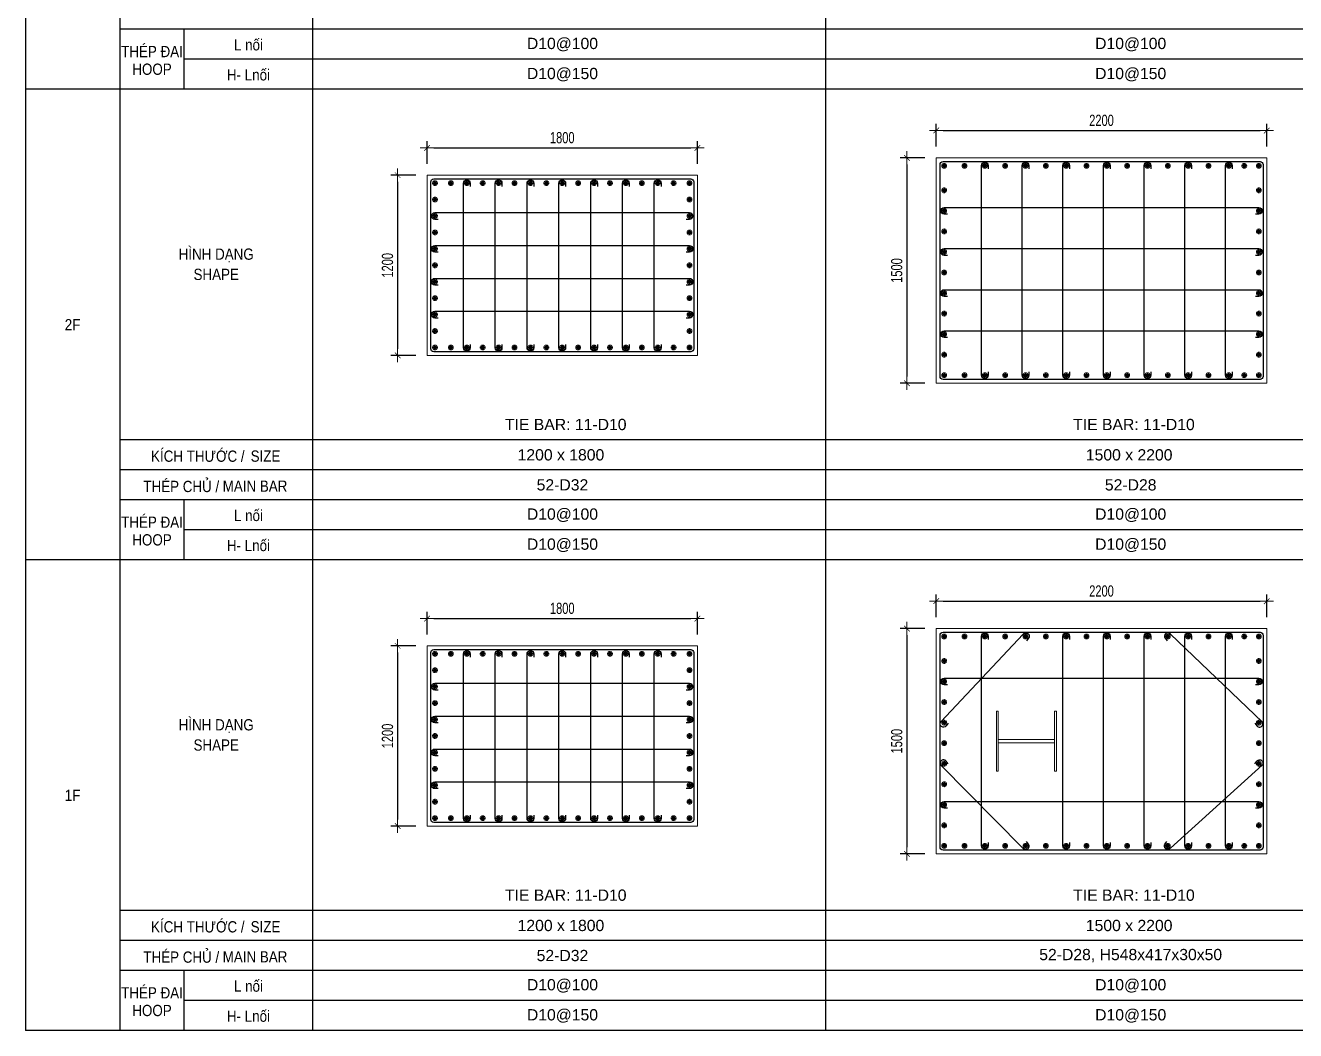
# Model space of a CAD drawing. Header units: millimetres. Extents: x 556513 to 603917, y 79551 to 95646.
# Drawn here: x 589265 to 597719, y 80143 to 86834 of the extents above; entities that cross this region are included whole.
import ezdxf
from ezdxf.enums import TextEntityAlignment as Align

# ---------------------------------------------------------------- set-up
doc = ezdxf.new("R2010")
doc.units = ezdxf.units.MM
doc.layers.get('Defpoints').update_dxf_attribs({"color": 151, "lineweight": 9})
doc.layers.add('2', color=2, linetype='Continuous')
doc.layers.add('TIT1', color=3, linetype='Continuous')
for name, color, linetype, lineweight in [('NDC_S_CONTINUOUS', 3, 'Continuous', 20), ('NDC_S_DIM', 1, 'Continuous', 15), ('NDC_S_REBAR', 4, 'Continuous', 35), ('NDC_S_VN TEXT', 7, 'Continuous', 20)]:
    doc.layers.add(name, color=color, linetype=linetype, lineweight=lineweight)
doc.styles.add('NDC_ARIAL', font='arial.ttf', dxfattribs={"width": 0.85})
doc.styles.add('NDC_DIM', font='', dxfattribs={"width": 0.75})
doc.styles.get('NDC_DIM').set_extended_font_data('Dotum')
doc.dimstyles.new('NDC_dim_30', dxfattribs={"dimscale": 30, "dimtxt": 2.5, "dimasz": 1.5, "dimexe": 1.5, "dimexo": 2.5, "dimgap": 1, "dimtad": 1, "dimdec": 0, "dimzin": 0, "dimdsep": 46, "dimtxsty": 'NDC_DIM', "dimblk": 'DIMMARK', "dimcen": 0.09, "dimdle": 1.2, "dimclrd": 1, "dimclre": 1, "dimclrt": 3, "dimadec": 0, "dimazin": 0, "dimtfac": 1, "dimtdec": 0, "dimtix": 1, "dimtofl": 0, "dimtmove": 0, "dimatfit": 3, "dimfxl": 8, "dimfxlon": 1, "dimtolj": 1, "dimtzin": 0, "dimarcsym": 0})

# ---------------------------------------------------------------- blocks, each defined once
blk = doc.blocks.new('DIMMARK')
at = {"layer": 'NDC_S_DIM', "color": 1}
blk.add_line((-1.5, 0), (1, 0), dxfattribs=at)
at = {"layer": 'NDC_S_DIM', "color": 2, "const_width": 0.1}
blk.add_lwpolyline([(-0.42, -0.42), (0.42, 0.42)], dxfattribs=at)
blk = doc.blocks.new('*D35')
at = {"layer": 'Defpoints', "color": 0, "ltscale": 40, "transparency": 16777216}
for p in [(593738.2, 82885.5), (591938.2, 82703.9), (593738.2, 82703.9)]:
    blk.add_point(p, dxfattribs=at)
at = {"layer": 'NDC_S_DIM', "color": 1, "lineweight": -2, "ltscale": 40, "transparency": 16777216}
for p, q in [((591938.2, 82778.9), (591938.2, 82930.5)), ((593738.2, 82778.9), (593738.2, 82930.5)), ((591983.2, 82885.5), (593693.2, 82885.5))]:
    blk.add_line(p, q, dxfattribs=at)
at = {"layer": 'NDC_S_DIM', "color": 1, "lineweight": -2, "ltscale": 40, "transparency": 16777216, "xscale": 45, "yscale": 45, "zscale": 45, "rotation": 180}
blk.add_blockref('DIMMARK', (591938.2, 82885.5), dxfattribs=at)
at = {"layer": 'NDC_S_DIM', "color": 1, "lineweight": -2, "ltscale": 40, "transparency": 16777216, "xscale": 45, "yscale": 45, "zscale": 45}
blk.add_blockref('DIMMARK', (593738.2, 82885.5), dxfattribs=at)
at = {"layer": 'NDC_S_DIM', "color": 3, "ltscale": 40, "transparency": 16777216, "insert": (592838.2, 82953.1), "char_height": 75, "attachment_point": 5, "style": 'NDC_DIM'}
blk.add_mtext('\\A1;1800', dxfattribs=at)
blk = doc.blocks.new('*D36')
at = {"layer": 'Defpoints', "color": 0, "ltscale": 40, "transparency": 16777216}
for p in [(591938.2, 82703.9), (591742.8, 81503.9), (591938.2, 81503.9)]:
    blk.add_point(p, dxfattribs=at)
at = {"layer": 'NDC_S_DIM', "color": 1, "lineweight": -2, "ltscale": 40, "transparency": 16777216}
for p, q in [((591863.2, 82703.9), (591697.8, 82703.9)), ((591742.8, 82658.9), (591742.8, 81548.9)), ((591863.2, 81503.9), (591697.8, 81503.9))]:
    blk.add_line(p, q, dxfattribs=at)
at = {"layer": 'NDC_S_DIM', "color": 1, "lineweight": -2, "ltscale": 40, "transparency": 16777216, "xscale": 45, "yscale": 45, "zscale": 45}
for p, rotation in [((591742.8, 82703.9), 90), ((591742.8, 81503.9), 270)]:
    blk.add_blockref('DIMMARK', p, dxfattribs=dict(at, rotation=rotation))
at = {"layer": 'NDC_S_DIM', "color": 3, "ltscale": 40, "transparency": 16777216, "insert": (591675.3, 82103.9), "char_height": 75, "attachment_point": 5, "rotation": 90, "style": 'NDC_DIM'}
blk.add_mtext('\\A1;1200', dxfattribs=at)
blk = doc.blocks.new('kata_block_THEP')
at = {"layer": 'NDC_S_REBAR', "color": 0}
for p, q in [((-0.5, 0), (0.5, 0)), ((-0.35, 0.35), (0.35, -0.35)), ((0.35, 0.35), (-0.35, -0.35)), ((0, 0.5), (0, -0.5))]:
    blk.add_line(p, q, dxfattribs=at)
at = {"layer": 'NDC_S_REBAR', "color": 0, "const_width": 0.0833}
blk.add_lwpolyline([(-0.5, 0, 1), (0.5, 0, 1), (-0.5, 0, 1)], format="xyb", dxfattribs=at)
blk = doc.blocks.new('*D37')
at = {"layer": 'Defpoints', "color": 0, "ltscale": 40, "transparency": 16777216}
for p in [(593738.2, 86018.2), (591938.2, 85836.7), (593738.2, 85836.7)]:
    blk.add_point(p, dxfattribs=at)
at = {"layer": 'NDC_S_DIM', "color": 1, "lineweight": -2, "ltscale": 40, "transparency": 16777216}
for p, q in [((591938.2, 85911.7), (591938.2, 86063.2)), ((593738.2, 85911.7), (593738.2, 86063.2)), ((591983.2, 86018.2), (593693.2, 86018.2))]:
    blk.add_line(p, q, dxfattribs=at)
at = {"layer": 'NDC_S_DIM', "color": 1, "lineweight": -2, "ltscale": 40, "transparency": 16777216, "xscale": 45, "yscale": 45, "zscale": 45, "rotation": 180}
blk.add_blockref('DIMMARK', (591938.2, 86018.2), dxfattribs=at)
at = {"layer": 'NDC_S_DIM', "color": 1, "lineweight": -2, "ltscale": 40, "transparency": 16777216, "xscale": 45, "yscale": 45, "zscale": 45}
blk.add_blockref('DIMMARK', (593738.2, 86018.2), dxfattribs=at)
at = {"layer": 'NDC_S_DIM', "color": 3, "ltscale": 40, "transparency": 16777216, "insert": (592838.2, 86085.8), "char_height": 75, "attachment_point": 5, "style": 'NDC_DIM'}
blk.add_mtext('\\A1;1800', dxfattribs=at)
blk = doc.blocks.new('*D38')
at = {"layer": 'Defpoints', "color": 0, "ltscale": 40, "transparency": 16777216}
for p in [(591938.2, 85836.7), (591742.8, 84636.7), (591938.2, 84636.7)]:
    blk.add_point(p, dxfattribs=at)
at = {"layer": 'NDC_S_DIM', "color": 1, "lineweight": -2, "ltscale": 40, "transparency": 16777216}
for p, q in [((591863.2, 85836.7), (591697.8, 85836.7)), ((591742.8, 85791.7), (591742.8, 84681.7)), ((591863.2, 84636.7), (591697.8, 84636.7))]:
    blk.add_line(p, q, dxfattribs=at)
at = {"layer": 'NDC_S_DIM', "color": 1, "lineweight": -2, "ltscale": 40, "transparency": 16777216, "xscale": 45, "yscale": 45, "zscale": 45}
for p, rotation in [((591742.8, 85836.7), 90), ((591742.8, 84636.7), 270)]:
    blk.add_blockref('DIMMARK', p, dxfattribs=dict(at, rotation=rotation))
at = {"layer": 'NDC_S_DIM', "color": 3, "ltscale": 40, "transparency": 16777216, "insert": (591675.3, 85236.7), "char_height": 75, "attachment_point": 5, "rotation": 90, "style": 'NDC_DIM'}
blk.add_mtext('\\A1;1200', dxfattribs=at)
blk = doc.blocks.new('*D39')
at = {"layer": 'Defpoints', "color": 0, "ltscale": 40, "transparency": 16777216}
for p in [(597527.2, 83000.9), (595327.2, 82819.3), (597527.2, 82819.3)]:
    blk.add_point(p, dxfattribs=at)
at = {"layer": 'NDC_S_DIM', "color": 1, "lineweight": -2, "ltscale": 40, "transparency": 16777216}
for p, q in [((595327.2, 82894.3), (595327.2, 83045.9)), ((597527.2, 82894.3), (597527.2, 83045.9)), ((595372.2, 83000.9), (597482.2, 83000.9))]:
    blk.add_line(p, q, dxfattribs=at)
at = {"layer": 'NDC_S_DIM', "color": 1, "lineweight": -2, "ltscale": 40, "transparency": 16777216, "xscale": 45, "yscale": 45, "zscale": 45, "rotation": 180}
blk.add_blockref('DIMMARK', (595327.2, 83000.9), dxfattribs=at)
at = {"layer": 'NDC_S_DIM', "color": 1, "lineweight": -2, "ltscale": 40, "transparency": 16777216, "xscale": 45, "yscale": 45, "zscale": 45}
blk.add_blockref('DIMMARK', (597527.2, 83000.9), dxfattribs=at)
at = {"layer": 'NDC_S_DIM', "color": 3, "ltscale": 40, "transparency": 16777216, "insert": (596427.2, 83068.4), "char_height": 75, "attachment_point": 5, "style": 'NDC_DIM'}
blk.add_mtext('\\A1;2200', dxfattribs=at)
blk = doc.blocks.new('*D40')
at = {"layer": 'Defpoints', "color": 0, "ltscale": 40, "transparency": 16777216}
for p in [(595327.2, 82819.3), (595131.9, 81319.3), (595327.2, 81319.3)]:
    blk.add_point(p, dxfattribs=at)
at = {"layer": 'NDC_S_DIM', "color": 1, "lineweight": -2, "ltscale": 40, "transparency": 16777216}
for p, q in [((595252.2, 82819.3), (595086.9, 82819.3)), ((595131.9, 82774.3), (595131.9, 81364.3)), ((595252.2, 81319.3), (595086.9, 81319.3))]:
    blk.add_line(p, q, dxfattribs=at)
at = {"layer": 'NDC_S_DIM', "color": 1, "lineweight": -2, "ltscale": 40, "transparency": 16777216, "xscale": 45, "yscale": 45, "zscale": 45}
for p, rotation in [((595131.9, 82819.3), 90), ((595131.9, 81319.3), 270)]:
    blk.add_blockref('DIMMARK', p, dxfattribs=dict(at, rotation=rotation))
at = {"layer": 'NDC_S_DIM', "color": 3, "ltscale": 40, "transparency": 16777216, "insert": (595064.3, 82069.3), "char_height": 75, "attachment_point": 5, "rotation": 90, "style": 'NDC_DIM'}
blk.add_mtext('\\A1;1500', dxfattribs=at)
blk = doc.blocks.new('*D49')
at = {"layer": 'Defpoints', "color": 0, "ltscale": 40, "transparency": 16777216}
for p in [(597527.2, 86133.6), (595327.2, 85952), (597527.2, 85952)]:
    blk.add_point(p, dxfattribs=at)
at = {"layer": 'NDC_S_DIM', "color": 1, "lineweight": -2, "ltscale": 40, "transparency": 16777216}
for p, q in [((595327.2, 86027), (595327.2, 86178.6)), ((597527.2, 86027), (597527.2, 86178.6)), ((595372.2, 86133.6), (597482.2, 86133.6))]:
    blk.add_line(p, q, dxfattribs=at)
at = {"layer": 'NDC_S_DIM', "color": 1, "lineweight": -2, "ltscale": 40, "transparency": 16777216, "xscale": 45, "yscale": 45, "zscale": 45, "rotation": 180}
blk.add_blockref('DIMMARK', (595327.2, 86133.6), dxfattribs=at)
at = {"layer": 'NDC_S_DIM', "color": 1, "lineweight": -2, "ltscale": 40, "transparency": 16777216, "xscale": 45, "yscale": 45, "zscale": 45}
blk.add_blockref('DIMMARK', (597527.2, 86133.6), dxfattribs=at)
at = {"layer": 'NDC_S_DIM', "color": 3, "ltscale": 40, "transparency": 16777216, "insert": (596427.2, 86201.1), "char_height": 75, "attachment_point": 5, "style": 'NDC_DIM'}
blk.add_mtext('\\A1;2200', dxfattribs=at)
blk = doc.blocks.new('*D50')
at = {"layer": 'Defpoints', "color": 0, "ltscale": 40, "transparency": 16777216}
for p in [(595327.2, 85952), (595131.9, 84452), (595327.2, 84452)]:
    blk.add_point(p, dxfattribs=at)
at = {"layer": 'NDC_S_DIM', "color": 1, "lineweight": -2, "ltscale": 40, "transparency": 16777216}
for p, q in [((595252.2, 85952), (595086.9, 85952)), ((595131.9, 85907), (595131.9, 84497)), ((595252.2, 84452), (595086.9, 84452))]:
    blk.add_line(p, q, dxfattribs=at)
at = {"layer": 'NDC_S_DIM', "color": 1, "lineweight": -2, "ltscale": 40, "transparency": 16777216, "xscale": 45, "yscale": 45, "zscale": 45}
for p, rotation in [((595131.9, 85952), 90), ((595131.9, 84452), 270)]:
    blk.add_blockref('DIMMARK', p, dxfattribs=dict(at, rotation=rotation))
at = {"layer": 'NDC_S_DIM', "color": 3, "ltscale": 40, "transparency": 16777216, "insert": (595064.3, 85202), "char_height": 75, "attachment_point": 5, "rotation": 90, "style": 'NDC_DIM'}
blk.add_mtext('\\A1;1500', dxfattribs=at)
blk = doc.blocks.new('H400x400x13x21')
at = {"layer": 'NDC_S_CONTINUOUS'}
for points in [[(554564.1, 84116.7), (554964.1, 84116.7), (554964.1, 84129.7), (554564.1, 84129.7)], [(554753.6, 83742.7), (554774.6, 83742.7), (554774.6, 84116.7), (554753.6, 84116.7)], [(554564.1, 83729.7), (554964.1, 83729.7), (554964.1, 83742.7), (554564.1, 83742.7)]]:
    blk.add_lwpolyline(points, close=True, dxfattribs=at)

msp = doc.modelspace()

# ---------------------------------------------------------------- linework, layer by layer
at = {"layer": '2', "lineweight": -2, "ltscale": 1000}
for points in [[(597502.2, 85907), (597502.2, 84497, -0.414214), (597482.2, 84477), (595372.2, 84477, -0.414214), (595352.2, 84497), (595352.2, 85907, -0.414214), (595372.2, 85927), (597482.2, 85927, -0.414214)], [(593713.2, 85791.7), (593713.2, 84681.7, -0.414214), (593693.2, 84661.7), (591983.2, 84661.7, -0.414214), (591963.2, 84681.7), (591963.2, 85791.7, -0.414214), (591983.2, 85811.7), (593693.2, 85811.7, -0.414214)], [(597502.2, 82774.3), (597502.2, 81364.3, -0.414214), (597482.2, 81344.3), (595372.2, 81344.3, -0.414214), (595352.2, 81364.3), (595352.2, 82774.3, -0.414214), (595372.2, 82794.3), (597482.2, 82794.3, -0.414214)], [(593713.2, 82658.9), (593713.2, 81548.9, -0.414214), (593693.2, 81528.9), (591983.2, 81528.9, -0.414214), (591963.2, 81548.9), (591963.2, 82658.9, -0.414214), (591983.2, 82678.9), (593693.2, 82678.9, -0.414214)]]:
    msp.add_lwpolyline(points, format="xyb", close=True, dxfattribs=at)
at = {"layer": '2'}
for points in [[(595673.3, 84527.1), (595673.3, 84505, -1), (595628.3, 84505), (595628.3, 85900.5, -1), (595673.3, 85900.5), (595673.3, 85878.3)], [(595943.9, 84527.1), (595943.9, 84505, -1), (595898.9, 84505), (595898.9, 85900.5, -1), (595943.9, 85900.5), (595943.9, 85878.3)], [(596214.4, 84527.1), (596214.4, 84505, -1), (596169.4, 84505), (596169.4, 85900.5, -1), (596214.4, 85900.5), (596214.4, 85878.3)], [(596485, 84527.1), (596485, 84505, -1), (596440, 84505), (596440, 85900.5, -1), (596485, 85900.5), (596485, 85878.3)], [(596755.6, 84527.1), (596755.6, 84505, -1), (596710.6, 84505), (596710.6, 85900.5, -1), (596755.6, 85900.5), (596755.6, 85878.3)], [(597026.2, 84527.1), (597026.2, 84505, -1), (596981.1, 84505), (596981.1, 85900.5, -1), (597026.2, 85900.5), (597026.2, 85878.3)], [(597296.7, 84527.1), (597296.7, 84505, -1), (597251.7, 84505), (597251.7, 85900.5, -1), (597296.7, 85900.5), (597296.7, 85878.3)], [(592225.4, 84710.3), (592225.4, 84688.2, -1), (592180.4, 84688.2), (592180.4, 85783.7, -1), (592225.4, 85783.7), (592225.4, 85761.5)], [(592437.2, 84710.3), (592437.2, 84688.2, -1), (592392.2, 84688.2), (592392.2, 85783.7, -1), (592437.2, 85783.7), (592437.2, 85761.5)], [(592648.9, 84710.3), (592648.9, 84688.2, -1), (592603.9, 84688.2), (592603.9, 85783.7, -1), (592648.9, 85783.7), (592648.9, 85761.5)], [(592860.7, 84710.3), (592860.7, 84688.2, -1), (592815.7, 84688.2), (592815.7, 85783.7, -1), (592860.7, 85783.7), (592860.7, 85761.5)], [(593072.4, 84710.3), (593072.4, 84688.2, -1), (593027.4, 84688.2), (593027.4, 85783.7, -1), (593072.4, 85783.7), (593072.4, 85761.5)], [(593284.2, 84710.3), (593284.2, 84688.2, -1), (593239.2, 84688.2), (593239.2, 85783.7, -1), (593284.2, 85783.7), (593284.2, 85761.5)], [(593495.9, 84710.3), (593495.9, 84688.2, -1), (593450.9, 84688.2), (593450.9, 85783.7, -1), (593495.9, 85783.7), (593495.9, 85761.5)], [(592013.3, 85542.3), (591991.2, 85542.3, -1), (591991.2, 85587.4), (593685.2, 85587.4, -1), (593685.2, 85542.3), (593663, 85542.3)], [(595402.4, 85576.5), (595380.2, 85576.5, -1), (595380.2, 85621.5), (597474.2, 85621.5, -1), (597474.2, 85576.5), (597452.1, 85576.5)], [(592013.3, 85323.5), (591991.2, 85323.5, -1), (591991.2, 85368.6), (593685.2, 85368.6, -1), (593685.2, 85323.5), (593663, 85323.5)], [(595402.4, 85303), (595380.2, 85303, -1), (595380.2, 85348), (597474.2, 85348, -1), (597474.2, 85303), (597452.1, 85303)], [(592013.3, 85104.7), (591991.2, 85104.7, -1), (591991.2, 85149.8), (593685.2, 85149.8, -1), (593685.2, 85104.7), (593663, 85104.7)], [(595402.4, 85029.5), (595380.2, 85029.5, -1), (595380.2, 85074.5), (597474.2, 85074.5, -1), (597474.2, 85029.5), (597452.1, 85029.5)], [(592013.3, 84885.9), (591991.2, 84885.9, -1), (591991.2, 84931), (593685.2, 84931, -1), (593685.2, 84885.9), (593663, 84885.9)], [(595402.4, 84756), (595380.2, 84756, -1), (595380.2, 84801), (597474.2, 84801, -1), (597474.2, 84756), (597452.1, 84756)], [(595406.9, 82189.5), (595393.6, 82171.7, -1), (595357.5, 82198.6), (595905.8, 82780.9, -1), (595941.9, 82754), (595928.7, 82736.2)], [(595673.3, 81394.4), (595673.3, 81372.3, -1), (595628.3, 81372.3), (595628.3, 82767.8, -1), (595673.3, 82767.8), (595673.3, 82745.6)], [(596214.4, 81394.4), (596214.4, 81372.3, -1), (596169.4, 81372.3), (596169.4, 82767.8, -1), (596214.4, 82767.8), (596214.4, 82745.6)], [(596485, 81394.4), (596485, 81372.3, -1), (596440, 81372.3), (596440, 82767.8, -1), (596485, 82767.8), (596485, 82745.6)], [(596755.6, 81394.4), (596755.6, 81372.3, -1), (596710.6, 81372.3), (596710.6, 82767.8, -1), (596755.6, 82767.8), (596755.6, 82745.6)], [(597447.6, 82189.5), (597460.8, 82171.7, 1), (597496.9, 82198.6), (596886.8, 82780.9, 1), (596850.7, 82754), (596863.9, 82736.2)], [(597026.2, 81394.4), (597026.2, 81372.3, -1), (596981.1, 81372.3), (596981.1, 82767.8, -1), (597026.2, 82767.8), (597026.2, 82745.6)], [(597296.7, 81394.4), (597296.7, 81372.3, -1), (597251.7, 81372.3), (597251.7, 82767.8, -1), (597296.7, 82767.8), (597296.7, 82745.6)], [(592225.4, 81577.6), (592225.4, 81555.5, -1), (592180.4, 81555.5), (592180.4, 82650.9, -1), (592225.4, 82650.9), (592225.4, 82628.8)], [(592437.2, 81577.6), (592437.2, 81555.5, -1), (592392.2, 81555.5), (592392.2, 82650.9, -1), (592437.2, 82650.9), (592437.2, 82628.8)], [(592648.9, 81577.6), (592648.9, 81555.5, -1), (592603.9, 81555.5), (592603.9, 82650.9, -1), (592648.9, 82650.9), (592648.9, 82628.8)], [(592860.7, 81577.6), (592860.7, 81555.5, -1), (592815.7, 81555.5), (592815.7, 82650.9, -1), (592860.7, 82650.9), (592860.7, 82628.8)], [(593072.4, 81577.6), (593072.4, 81555.5, -1), (593027.4, 81555.5), (593027.4, 82650.9, -1), (593072.4, 82650.9), (593072.4, 82628.8)], [(593284.2, 81577.6), (593284.2, 81555.5, -1), (593239.2, 81555.5), (593239.2, 82650.9, -1), (593284.2, 82650.9), (593284.2, 82628.8)], [(593495.9, 81577.6), (593495.9, 81555.5, -1), (593450.9, 81555.5), (593450.9, 82650.9, -1), (593495.9, 82650.9), (593495.9, 82628.8)], [(592013.3, 82409.6), (591991.2, 82409.6, -1), (591991.2, 82454.7), (593685.2, 82454.7, -1), (593685.2, 82409.6), (593663, 82409.6)], [(595402.4, 82443.8), (595380.2, 82443.8, -1), (595380.2, 82488.8), (597474.2, 82488.8, -1), (597474.2, 82443.8), (597452.1, 82443.8)], [(592013.3, 82190.8), (591991.2, 82190.8, -1), (591991.2, 82235.9), (593685.2, 82235.9, -1), (593685.2, 82190.8), (593663, 82190.8)], [(592013.3, 81972), (591991.2, 81972, -1), (591991.2, 82017.1), (593685.2, 82017.1, -1), (593685.2, 81972), (593663, 81972)], [(595406.9, 81919), (595393.6, 81936.7, 1), (595357.5, 81909.8), (595904.5, 81357.7, 1), (595940.6, 81384.6), (595927.4, 81402.4)], [(597447.6, 81919), (597460.8, 81936.7, -1), (597496.9, 81909.8), (596885.6, 81357.7, -1), (596849.5, 81384.6), (596862.7, 81402.4)], [(592013.3, 81753.2), (591991.2, 81753.2, -1), (591991.2, 81798.3), (593685.2, 81798.3, -1), (593685.2, 81753.2), (593663, 81753.2)], [(595402.4, 81623.3), (595380.2, 81623.3, -1), (595380.2, 81668.3), (597474.2, 81668.3, -1), (597474.2, 81623.3), (597452.1, 81623.3)]]:
    msp.add_lwpolyline(points, format="xyb", dxfattribs=at)
at = {"layer": 'NDC_S_CONTINUOUS', "ltscale": 70}
for points in [[(597527.2, 85952), (597527.2, 84452), (595327.2, 84452), (595327.2, 85952), (597527.2, 85952)], [(593738.2, 85836.7), (593738.2, 84636.7), (591938.2, 84636.7), (591938.2, 85836.7), (593738.2, 85836.7)], [(597527.2, 82819.3), (597527.2, 81319.3), (595327.2, 81319.3), (595327.2, 82819.3), (597527.2, 82819.3)], [(593738.2, 82703.9), (593738.2, 81503.9), (591938.2, 81503.9), (591938.2, 82703.9), (593738.2, 82703.9)]]:
    msp.add_lwpolyline(points, dxfattribs=at)
at = {"layer": 'TIT1'}
for p, q in [((589265.4, 92913.6), (589265.4, 80142.8)), ((589893.3, 92913.6), (589893.3, 80142.8)), ((591177.2, 80142.8), (591177.2, 92913.6)), ((594590.5, 92913.6), (594590.5, 80142.8)), ((601724.1, 86408.2), (589265.4, 86408.2)), ((601724.1, 83275.5), (589265.4, 83275.5)), ((601724.1, 80142.8), (589265.4, 80142.8))]:
    msp.add_line(p, q, dxfattribs=at)
at = {"layer": 'TIT1', "color": 8}
for p, q in [((601724.1, 86808.2), (589893.3, 86808.2)), ((590322.5, 86408.2), (590322.5, 86808.2)), ((601724.1, 86608.2), (590322.5, 86608.2)), ((601724.1, 84075.5), (589893.3, 84075.5)), ((601724.1, 83875.5), (589893.3, 83875.5)), ((601724.1, 83675.5), (589893.3, 83675.5)), ((590322.5, 83275.5), (590322.5, 83675.5)), ((601724.1, 83475.5), (590322.5, 83475.5)), ((601724.1, 80942.8), (589893.3, 80942.8)), ((601724.1, 80742.8), (589893.3, 80742.8)), ((601724.1, 80542.8), (589893.3, 80542.8)), ((590322.5, 80142.8), (590322.5, 80542.8)), ((601724.1, 80342.8), (590322.5, 80342.8))]:
    msp.add_line(p, q, dxfattribs=at)

# ---------------------------------------------------------------- block references
at = {"layer": '2', "yscale": 36, "zscale": 36}
for p, xscale, rotation in [((595380.2, 85899), -36, 90), ((595515.5, 85899), -36, 90), ((595650.8, 85899), -36, 90), ((595786.1, 85899), -36, 90), ((595921.4, 85899), -36, 90), ((596056.7, 85899), -36, 90), ((596191.9, 85899), -36, 90), ((596327.2, 85899), -36, 90), ((596462.5, 85899), -36, 90), ((596597.8, 85899), -36, 90), ((596733.1, 85899), -36, 90), ((596868.4, 85899), -36, 90), ((597003.7, 85899), -36, 90), ((597138.9, 85899), -36, 90), ((597274.2, 85899), -36, 90), ((597377.3, 85899), -36, 90), ((597474.2, 85899), 36, 270), ((591991.2, 85783.7), -36, 90), ((592097, 85783.7), -36, 90), ((592202.9, 85783.7), -36, 90), ((592308.8, 85783.7), -36, 90), ((592414.7, 85783.7), -36, 90), ((592520.5, 85783.7), -36, 90), ((592626.4, 85783.7), -36, 90), ((592732.3, 85783.7), -36, 90), ((592838.2, 85783.7), -36, 90), ((592944, 85783.7), -36, 90), ((593049.9, 85783.7), -36, 90), ((593155.8, 85783.7), -36, 90), ((593261.7, 85783.7), -36, 90), ((593367.5, 85783.7), -36, 90), ((593473.4, 85783.7), -36, 90), ((593579.3, 85783.7), -36, 90), ((593685.2, 85783.7), 36, 270), ((595380.2, 85735.8), -36, 90), ((597474.2, 85735.8), 36, 270), ((591991.2, 85674.3), -36, 90), ((593685.2, 85674.3), 36, 270), ((591991.2, 85564.9), -36, 90), ((593685.2, 85564.9), 36, 270), ((595380.2, 85599), -36, 90), ((597474.2, 85599), 36, 270), ((591991.2, 85455.5), -36, 90), ((593685.2, 85455.5), 36, 270), ((595380.2, 85462.3), -36, 90), ((597474.2, 85462.3), 36, 270), ((591991.2, 85346.1), -36, 90), ((593685.2, 85346.1), 36, 270), ((595380.2, 85325.5), -36, 90), ((597474.2, 85325.5), 36, 270), ((591991.2, 85236.7), -36, 90), ((593685.2, 85236.7), 36, 270), ((591991.2, 85127.3), -36, 90), ((593685.2, 85127.3), 36, 270), ((595380.2, 85188.8), -36, 90), ((597474.2, 85188.8), 36, 270), ((595380.2, 85052), -36, 90), ((597474.2, 85052), 36, 270), ((591991.2, 85017.9), -36, 90), ((593685.2, 85017.9), 36, 270), ((591991.2, 84908.5), -36, 90), ((593685.2, 84908.5), 36, 270), ((595380.2, 84915.3), -36, 90), ((597474.2, 84915.3), 36, 270), ((591991.2, 84799.1), -36, 90), ((593685.2, 84799.1), 36, 270), ((595380.2, 84778.5), -36, 90), ((597474.2, 84778.5), 36, 270), ((591991.2, 84689.7), 36, 90), ((592097, 84689.7), 36, 90), ((592202.9, 84689.7), 36, 90), ((592308.8, 84689.7), 36, 90), ((592414.7, 84689.7), 36, 90), ((592520.5, 84689.7), 36, 90), ((592626.4, 84689.7), 36, 90), ((592732.3, 84689.7), 36, 90), ((592838.2, 84689.7), 36, 90), ((592944, 84689.7), 36, 90), ((593049.9, 84689.7), 36, 90), ((593155.8, 84689.7), 36, 90), ((593261.7, 84689.7), 36, 90), ((593367.5, 84689.7), 36, 90), ((593473.4, 84689.7), 36, 90), ((593579.3, 84689.7), 36, 90), ((593685.2, 84689.7), -36, 270), ((595380.2, 84641.8), -36, 90), ((597474.2, 84641.8), 36, 270), ((595380.2, 84505), 36, 90), ((595515.5, 84505), 36, 90), ((595650.8, 84505), 36, 90), ((595786.1, 84505), 36, 90), ((595921.4, 84505), 36, 90), ((596056.7, 84505), 36, 90), ((596191.9, 84505), 36, 90), ((596327.2, 84505), 36, 90), ((596462.5, 84505), 36, 90), ((596597.8, 84505), 36, 90), ((596733.1, 84505), 36, 90), ((596868.4, 84505), 36, 90), ((597003.7, 84505), 36, 90), ((597138.9, 84505), 36, 90), ((597274.2, 84505), 36, 90), ((597377.3, 84505), 36, 90), ((597474.2, 84505), -36, 270), ((595380.2, 82766.3), -36, 90), ((595515.5, 82766.3), -36, 90), ((595650.8, 82766.3), -36, 90), ((595786.1, 82766.3), -36, 90), ((595921.4, 82766.3), -36, 90), ((596056.7, 82766.3), -36, 90), ((596191.9, 82766.3), -36, 90), ((596327.2, 82766.3), -36, 90), ((596462.5, 82766.3), -36, 90), ((596597.8, 82766.3), -36, 90), ((596733.1, 82766.3), -36, 90), ((596868.4, 82766.3), -36, 90), ((597003.7, 82766.3), -36, 90), ((597138.9, 82766.3), -36, 90), ((597274.2, 82766.3), -36, 90), ((597377.3, 82766.3), -36, 90), ((597474.2, 82766.3), 36, 270), ((591991.2, 82650.9), -36, 90), ((592097, 82650.9), -36, 90), ((592202.9, 82650.9), -36, 90), ((592308.8, 82650.9), -36, 90), ((592414.7, 82650.9), -36, 90), ((592520.5, 82650.9), -36, 90), ((592626.4, 82650.9), -36, 90), ((592732.3, 82650.9), -36, 90), ((592838.2, 82650.9), -36, 90), ((592944, 82650.9), -36, 90), ((593049.9, 82650.9), -36, 90), ((593155.8, 82650.9), -36, 90), ((593261.7, 82650.9), -36, 90), ((593367.5, 82650.9), -36, 90), ((593473.4, 82650.9), -36, 90), ((593579.3, 82650.9), -36, 90), ((593685.2, 82650.9), 36, 270), ((595380.2, 82603), -36, 90), ((597474.2, 82603), 36, 270), ((591991.2, 82541.5), -36, 90), ((593685.2, 82541.5), 36, 270), ((591991.2, 82432.1), -36, 90), ((593685.2, 82432.1), 36, 270), ((595380.2, 82466.3), -36, 90), ((597474.2, 82466.3), 36, 270), ((591991.2, 82322.7), -36, 90), ((593685.2, 82322.7), 36, 270), ((595380.2, 82329.5), -36, 90), ((597474.2, 82329.5), 36, 270), ((591991.2, 82213.3), -36, 90), ((593685.2, 82213.3), 36, 270), ((595380.2, 82192.8), -36, 90), ((597474.2, 82192.8), 36, 270), ((591991.2, 82103.9), -36, 90), ((593685.2, 82103.9), 36, 270), ((591991.2, 81994.5), -36, 90), ((593685.2, 81994.5), 36, 270), ((595380.2, 82056), -36, 90), ((597474.2, 82056), 36, 270), ((595380.2, 81919.3), -36, 90), ((597474.2, 81919.3), 36, 270), ((591991.2, 81885.1), -36, 90), ((593685.2, 81885.1), 36, 270), ((591991.2, 81775.7), -36, 90), ((593685.2, 81775.7), 36, 270), ((595380.2, 81782.5), -36, 90), ((597474.2, 81782.5), 36, 270), ((591991.2, 81666.3), -36, 90), ((593685.2, 81666.3), 36, 270), ((595380.2, 81645.8), -36, 90), ((597474.2, 81645.8), 36, 270), ((591991.2, 81556.9), 36, 90), ((592097, 81556.9), 36, 90), ((592202.9, 81556.9), 36, 90), ((592308.8, 81556.9), 36, 90), ((592414.7, 81556.9), 36, 90), ((592520.5, 81556.9), 36, 90), ((592626.4, 81556.9), 36, 90), ((592732.3, 81556.9), 36, 90), ((592838.2, 81556.9), 36, 90), ((592944, 81556.9), 36, 90), ((593049.9, 81556.9), 36, 90), ((593155.8, 81556.9), 36, 90), ((593261.7, 81556.9), 36, 90), ((593367.5, 81556.9), 36, 90), ((593473.4, 81556.9), 36, 90), ((593579.3, 81556.9), 36, 90), ((593685.2, 81556.9), -36, 270), ((595380.2, 81509), -36, 90), ((597474.2, 81509), 36, 270), ((595380.2, 81372.3), 36, 90), ((595515.5, 81372.3), 36, 90), ((595650.8, 81372.3), 36, 90), ((595786.1, 81372.3), 36, 90), ((595921.4, 81372.3), 36, 90), ((596056.7, 81372.3), 36, 90), ((596191.9, 81372.3), 36, 90), ((596327.2, 81372.3), 36, 90), ((596462.5, 81372.3), 36, 90), ((596597.8, 81372.3), 36, 90), ((596733.1, 81372.3), 36, 90), ((596868.4, 81372.3), 36, 90), ((597003.7, 81372.3), 36, 90), ((597138.9, 81372.3), 36, 90), ((597274.2, 81372.3), 36, 90), ((597377.3, 81372.3), 36, 90), ((597474.2, 81372.3), -36, 270)]:
    msp.add_blockref('kata_block_THEP', p, dxfattribs=dict(at, xscale=xscale, rotation=rotation))
at = {"layer": 'NDC_S_REBAR', "rotation": 90}
msp.add_blockref('H400x400x13x21', (679856.9, -472694.8), dxfattribs=at)

# ---------------------------------------------------------------- texts
at = {"layer": 'NDC_S_VN TEXT', "style": 'NDC_ARIAL', "width": 0.85}
for s, p in [('THÉP ĐAI', (590108, 86669.3)), ('HÌNH DẠNG', (590535.3, 85312.5)), ('KÍCH THƯỚC /', (590412.9, 83975.5)), ('THÉP CHỦ /', (590302.8, 83775.5)), ('THÉP ĐAI', (590108, 83536.6)), ('HÌNH DẠNG', (590535.3, 82179.8)), ('KÍCH THƯỚC /', (590412.9, 80842.8)), ('THÉP CHỦ /', (590302.8, 80642.8)), ('THÉP ĐAI', (590108, 80403.9))]:
    msp.add_text(s, height=75, dxfattribs=at).set_placement(p, align=Align.MIDDLE)
at = {"layer": 'TIT1', "style": 'NDC_ARIAL', "width": 0.85}
for s, p in [('L nối', (590749.9, 86708.2)), ('HOOP', (590108, 86542)), ('H- Lnối', (590749.9, 86508.2)), ('SHAPE', (590535.3, 85176.3)), ('2F', (589579.3, 84841.9)), ('SIZE', (590863.3, 83966.7)), ('MAIN BAR', (590793.7, 83766.7)), ('L nối', (590749.9, 83575.5)), ('HOOP', (590108, 83409.3)), ('H- Lnối', (590749.9, 83375.5)), ('SHAPE', (590535.3, 82043.6)), ('1F', (589579.3, 81709.2)), ('SIZE', (590863.3, 80834)), ('MAIN BAR', (590793.7, 80634)), ('L nối', (590749.9, 80442.8)), ('HOOP', (590108, 80276.6)), ('H- Lnối', (590749.9, 80242.8))]:
    msp.add_text(s, height=75, dxfattribs=at).set_placement(p, align=Align.MIDDLE)
at = {"layer": 'TIT1', "style": 'NDC_ARIAL'}
for s, p in [('D10@100', (592839.6, 86708)), ('D10@100', (596621.2, 86708)), ('D10@150', (592839.6, 86508)), ('D10@150', (596621.2, 86508)), ('TIE BAR: 11-D10', (592861.3, 84177.2)), ('TIE BAR: 11-D10', (596642.9, 84177.2)), ('1200 x 1800', (592829.5, 83975.3)), ('1500 x 2200', (596611.1, 83975.3)), ('52-D32', (592839.6, 83775.3)), ('52-D28', (596621.2, 83775.3)), ('D10@100', (592839.6, 83575.3)), ('D10@100', (596621.2, 83575.3)), ('D10@150', (592839.6, 83375.3)), ('D10@150', (596621.2, 83375.3)), ('TIE BAR: 11-D10', (592861.3, 81044.5)), ('TIE BAR: 11-D10', (596642.9, 81044.5)), ('1200 x 1800', (592829.5, 80842.6)), ('1500 x 2200', (596611.1, 80842.6)), ('52-D32', (592839.6, 80642.6)), ('52-D28, H548x417x30x50', (596621.2, 80642.6)), ('D10@100', (592839.6, 80442.6)), ('D10@100', (596621.2, 80442.6)), ('D10@150', (592839.6, 80242.6)), ('D10@150', (596621.2, 80242.6))]:
    msp.add_text(s, height=75, dxfattribs=at).set_placement(p, align=Align.MIDDLE)

# ---------------------------------------------------------------- dimensions: what is measured, and where the dimension line sits
at = {"layer": 'NDC_S_DIM', "ltscale": 40}
for base, p1, p2, picture, middle in [((597527.2, 86133.6), (595327.2, 85952), (597527.2, 85952), '*D49', (596427.2, 86201.1)), ((593738.2, 86018.2), (591938.2, 85836.7), (593738.2, 85836.7), '*D37', (592838.2, 86085.8)), ((597527.2, 83000.9), (595327.2, 82819.3), (597527.2, 82819.3), '*D39', (596427.2, 83068.4)), ((593738.2, 82885.5), (591938.2, 82703.9), (593738.2, 82703.9), '*D35', (592838.2, 82953.1))]:
    dim = msp.add_linear_dim(base=base, p1=p1, p2=p2, dimstyle='NDC_dim_30', dxfattribs=at)
    dim.commit()
    dim.dimension.update_dxf_attribs({"geometry": picture, "text_midpoint": middle})
for base, p1, p2, picture, middle in [((595131.9, 84452), (595327.2, 85952), (595327.2, 84452), '*D50', (595064.3, 85202)), ((591742.8, 84636.7), (591938.2, 85836.7), (591938.2, 84636.7), '*D38', (591675.3, 85236.7)), ((595131.9, 81319.3), (595327.2, 82819.3), (595327.2, 81319.3), '*D40', (595064.3, 82069.3)), ((591742.8, 81503.9), (591938.2, 82703.9), (591938.2, 81503.9), '*D36', (591675.3, 82103.9))]:
    dim = msp.add_linear_dim(base=base, p1=p1, p2=p2, angle=90, dimstyle='NDC_dim_30', dxfattribs=at)
    dim.commit()
    dim.dimension.update_dxf_attribs({"geometry": picture, "text_midpoint": middle})

doc.saveas('drawing.dxf')
